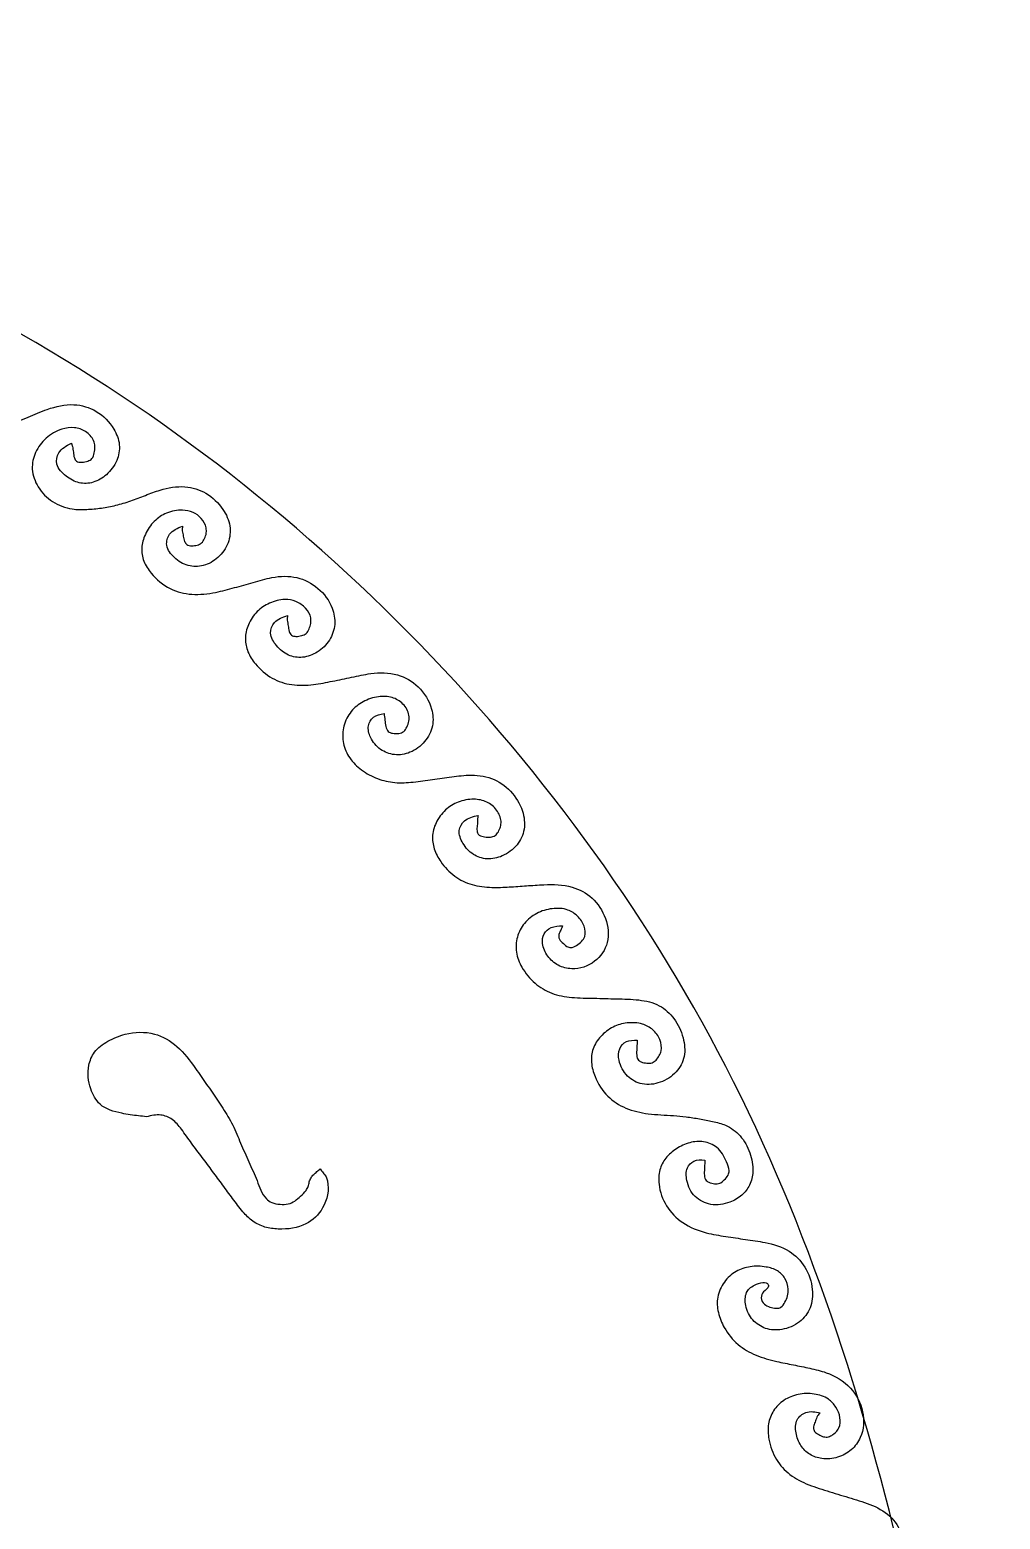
# Model space of a CAD drawing. Extents: x 5.5 to 104.1, y 3.5 to 34.4.
# Drawn here: x 96.99 to 104.14, y 23.42 to 34.4 of the extents above; entities that cross this region are included whole.
import ezdxf

# ---------------------------------------------------------------- set-up
doc = ezdxf.new("R2010")
doc.units = 0
doc.layers.add('Hallsi_Goblin_Coin_Outlines', color=7, linetype='CONTINUOUS')

msp = doc.modelspace()

# ---------------------------------------------------------------- linework, layer by layer
at = {"layer": 'Hallsi_Goblin_Coin_Outlines', "color": 7}
msp.add_lwpolyline([(97.849229, 26.386578)], close=True, dxfattribs=at)
for points, knots in [([(104.139574, 19.108173), (103.725668, 21.80248), (102.907814, 27.126268), (96.718568, 33.272665), (91.341463, 34.019512), (88.60183, 34.400031)], [0, 0, 0, 0, 8.033739, 15.87418, 24.018315, 24.018315, 24.018315, 24.018315]), ([(96.439494, 31.898483), (96.439957, 31.894383), (96.440853, 31.886464), (96.441698, 31.874841), (96.448113, 31.855092), (96.45747, 31.82683), (96.466308, 31.792537), (96.488935, 31.762799), (96.527512, 31.763928), (96.563384, 31.772125), (96.598076, 31.79119), (96.614606, 31.826584), (96.620405, 31.864093), (96.615991, 31.917483), (96.571465, 31.974795), (96.495945, 32.013467), (96.398636, 32.021701), (96.300002, 31.975631), (96.21526, 31.896611), (96.162808, 31.791897), (96.159571, 31.677718), (96.200911, 31.570851), (96.289937, 31.481941), (96.410061, 31.419945), (96.554224, 31.397629), (96.697859, 31.428899), (96.836028, 31.485702), (96.976798, 31.544359), (97.130142, 31.611023), (97.304789, 31.653247), (97.49047, 31.598142), (97.606083, 31.479627), (97.659819, 31.343907), (97.637023, 31.216722), (97.562558, 31.118455), (97.462253, 31.056423), (97.348365, 31.051571), (97.2539, 31.105025), (97.176451, 31.18336), (97.196061, 31.30029), (97.258717, 31.332946), (97.295333, 31.352031)], [0, 0, 0, 0, 0.01239, 0.023932, 0.034782, 0.074434, 0.113176, 0.14177, 0.177495, 0.218483, 0.254967, 0.290459, 0.330852, 0.368649, 0.447943, 0.534205, 0.618477, 0.731262, 0.848792, 0.961865, 1.072659, 1.181611, 1.2961, 1.442273, 1.580692, 1.724512, 1.876778, 2.029209, 2.181489, 2.380279, 2.55297, 2.736466, 2.858636, 2.976833, 3.106011, 3.218293, 3.320756, 3.429348, 3.539965, 3.62341, 3.740748, 3.740748, 3.740748, 3.740748]), ([(97.295333, 31.352031), (97.296289, 31.349361), (97.298179, 31.344083), (97.301008, 31.336278), (97.306226, 31.31708), (97.310489, 31.285933), (97.313821, 31.248408), (97.332489, 31.21197), (97.375545, 31.211991), (97.413922, 31.216466), (97.453251, 31.237926), (97.465329, 31.281866), (97.471276, 31.32669), (97.458213, 31.387438), (97.404317, 31.444453), (97.31631, 31.47371), (97.209606, 31.458584), (97.104722, 31.395808), (97.024605, 31.290116), (96.995187, 31.156466), (97.045259, 31.020915), (97.151255, 30.911393), (97.28539, 30.862512), (97.409593, 30.86249), (97.516946, 30.872846), (97.625659, 30.892998), (97.733658, 30.925657), (97.840676, 30.968128), (97.969932, 31.016944), (98.125279, 31.045624), (98.297195, 30.992316), (98.412429, 30.881003), (98.474383, 30.746645), (98.459395, 30.611429), (98.383303, 30.504949), (98.274622, 30.441232), (98.150852, 30.440135), (98.054162, 30.500634), (97.984384, 30.587844), (98.013854, 30.700128), (98.078177, 30.726308), (98.115188, 30.741372)], [0, 0, 0, 0, 0.00851, 0.016819, 0.02489, 0.06816, 0.110337, 0.139744, 0.179178, 0.224394, 0.259993, 0.304265, 0.352886, 0.39653, 0.485819, 0.57311, 0.665797, 0.80028, 0.929224, 1.054419, 1.193222, 1.343963, 1.499203, 1.606086, 1.714651, 1.822648, 1.937152, 2.052551, 2.167757, 2.352663, 2.513957, 2.687316, 2.818971, 2.944034, 3.075657, 3.197938, 3.309429, 3.426746, 3.533371, 3.617218, 3.730842, 3.730842, 3.730842, 3.730842]), ([(98.115188, 30.741372), (98.114601, 30.737014), (98.113486, 30.728723), (98.111196, 30.716868), (98.113884, 30.696022), (98.121073, 30.666999), (98.12627, 30.631446), (98.145672, 30.598917), (98.184396, 30.594947), (98.22116, 30.598205), (98.258528, 30.614625), (98.279, 30.650112), (98.291933, 30.688422), (98.290001, 30.74291), (98.255807, 30.799834), (98.193374, 30.849463), (98.100894, 30.864255), (97.997245, 30.845818), (97.899776, 30.779289), (97.837598, 30.686307), (97.806147, 30.582531), (97.824148, 30.478121), (97.894493, 30.369887), (98.013503, 30.270985), (98.186714, 30.227772), (98.348944, 30.246889), (98.497428, 30.287022), (98.635301, 30.325748), (98.785227, 30.370834), (98.957823, 30.377805), (99.122673, 30.291333), (99.22078, 30.158878), (99.246423, 30.015303), (99.204365, 29.893747), (99.114769, 29.807592), (99.003808, 29.764819), (98.888377, 29.782861), (98.805955, 29.852639), (98.749598, 29.94366), (98.788922, 30.047922), (98.852434, 30.06983), (98.88883, 30.082383)], [0, 0, 0, 0, 0.013215, 0.025135, 0.035902, 0.075774, 0.114742, 0.144494, 0.180265, 0.22168, 0.257435, 0.296665, 0.340021, 0.378054, 0.456237, 0.530353, 0.610713, 0.728763, 0.838407, 0.954831, 1.058648, 1.155974, 1.261609, 1.440645, 1.60623, 1.781884, 1.924794, 2.068016, 2.211213, 2.395312, 2.568794, 2.748016, 2.870913, 2.991753, 3.117703, 3.232745, 3.336802, 3.449944, 3.551194, 3.633381, 3.743688, 3.743688, 3.743688, 3.743688]), ([(98.88883, 30.082383), (98.888349, 30.078188), (98.887424, 30.070111), (98.885353, 30.058518), (98.887154, 30.03689), (98.893518, 30.005905), (98.897991, 29.967839), (98.915093, 29.932046), (98.954574, 29.926147), (98.991196, 29.931308), (99.029226, 29.947596), (99.049593, 29.983607), (99.060632, 30.022536), (99.062221, 30.078383), (99.023604, 30.141125), (98.954128, 30.190592), (98.857013, 30.207453), (98.755109, 30.178377), (98.656874, 30.114777), (98.595911, 30.018997), (98.570175, 29.913173), (98.59215, 29.810082), (98.659415, 29.706997), (98.767375, 29.613037), (98.92152, 29.562458), (99.074884, 29.568833), (99.220565, 29.597582), (99.360841, 29.626489), (99.517389, 29.661365), (99.696127, 29.66367), (99.864658, 29.562957), (99.956045, 29.417517), (99.967046, 29.264109), (99.904452, 29.1446), (99.80013, 29.066406), (99.676984, 29.045638), (99.565712, 29.08847), (99.498111, 29.171751), (99.473111, 29.265128), (99.517936, 29.343779), (99.570894, 29.353577), (99.599324, 29.358836)], [0, 0, 0, 0, 0.012681, 0.02441, 0.035124, 0.077452, 0.118807, 0.152127, 0.185534, 0.227981, 0.26522, 0.303756, 0.346754, 0.386866, 0.467515, 0.554498, 0.636907, 0.753905, 0.863923, 0.981257, 1.085418, 1.182985, 1.287805, 1.450448, 1.602427, 1.762213, 1.90513, 2.048296, 2.191359, 2.388147, 2.565959, 2.755763, 2.881159, 3.009506, 3.143068, 3.259136, 3.36876, 3.48385, 3.570544, 3.642141, 3.725126, 3.725126, 3.725126, 3.725126]), ([(99.599324, 29.358836), (99.601525, 29.342705), (99.605847, 29.311025), (99.610482, 29.26683), (99.624759, 29.224377), (99.666589, 29.210899), (99.705667, 29.210944), (99.74827, 29.223), (99.770821, 29.261196), (99.784695, 29.301992), (99.785913, 29.364198), (99.744513, 29.435141), (99.658822, 29.485689), (99.551083, 29.488316), (99.443989, 29.453439), (99.349716, 29.378116), (99.296971, 29.271398), (99.289594, 29.151468), (99.333341, 29.038629), (99.419784, 28.945645), (99.533214, 28.880794), (99.663514, 28.845748), (99.800481, 28.85001), (99.938692, 28.871633), (100.080385, 28.888885), (100.230731, 28.911978), (100.395295, 28.893878), (100.540239, 28.793904), (100.625555, 28.655992), (100.643825, 28.507467), (100.586032, 28.380839), (100.480559, 28.304413), (100.360882, 28.277811), (100.249574, 28.314021), (100.179144, 28.395165), (100.139318, 28.49189), (100.191757, 28.58592), (100.255572, 28.599981), (100.292532, 28.608125)], [0, 0, 0, 0, 0.048626, 0.095499, 0.136197, 0.171395, 0.217088, 0.255334, 0.296464, 0.342796, 0.385014, 0.479013, 0.572442, 0.672172, 0.792497, 0.904267, 1.024924, 1.138392, 1.255198, 1.377448, 1.51228, 1.642374, 1.7769, 1.919703, 2.062423, 2.204868, 2.376362, 2.543939, 2.714413, 2.849147, 2.975621, 3.112104, 3.225711, 3.331694, 3.444362, 3.542638, 3.621695, 3.730508, 3.730508, 3.730508, 3.730508]), ([(100.292532, 28.608125), (100.29194, 28.604101), (100.290803, 28.596375), (100.289077, 28.585121), (100.288268, 28.564186), (100.286882, 28.533648), (100.281719, 28.498518), (100.292449, 28.461469), (100.332282, 28.45165), (100.370746, 28.445743), (100.411625, 28.450852), (100.439343, 28.47954), (100.455305, 28.514303), (100.467305, 28.569918), (100.440747, 28.644291), (100.369821, 28.70849), (100.26776, 28.734857), (100.159467, 28.717427), (100.056067, 28.662367), (99.985336, 28.571976), (99.948921, 28.465891), (99.964328, 28.358258), (100.021144, 28.252648), (100.113777, 28.15471), (100.24805, 28.089463), (100.387881, 28.074094), (100.521901, 28.080582), (100.649294, 28.088946), (100.803063, 28.100954), (100.974682, 28.097876), (101.145459, 28.007287), (101.243118, 27.854826), (101.266097, 27.670532), (101.160345, 27.514785), (101.007271, 27.464116), (100.879713, 27.496162), (100.800846, 27.566077), (100.762054, 27.652527), (100.769552, 27.738537), (100.833243, 27.791719), (100.886002, 27.794031), (100.915538, 27.795325)], [0, 0, 0, 0, 0.012205, 0.023434, 0.034114, 0.075019, 0.11486, 0.141379, 0.180862, 0.223997, 0.262977, 0.297109, 0.338194, 0.37719, 0.465094, 0.558867, 0.654525, 0.770888, 0.880437, 0.998238, 1.106919, 1.207731, 1.314302, 1.462924, 1.604592, 1.752319, 1.879717, 2.007337, 2.134947, 2.343887, 2.512055, 2.691221, 2.869237, 3.035759, 3.213668, 3.315602, 3.417526, 3.519102, 3.590686, 3.659062, 3.746029, 3.746029, 3.746029, 3.746029]), ([(100.915538, 27.795325), (100.911036, 27.784214), (100.902167, 27.762327), (100.886947, 27.73401), (100.885049, 27.697773), (100.913875, 27.670258), (100.940354, 27.642691), (100.980728, 27.628257), (101.01921, 27.650567), (101.054772, 27.676494), (101.088908, 27.723783), (101.078577, 27.798858), (101.030651, 27.867824), (100.947463, 27.922809), (100.836253, 27.926764), (100.722008, 27.893262), (100.628057, 27.818501), (100.574493, 27.714056), (100.567263, 27.596063), (100.615216, 27.475077), (100.704983, 27.367554), (100.834515, 27.287515), (100.987954, 27.261842), (101.147919, 27.260943), (101.312953, 27.25532), (101.474216, 27.253382), (101.630067, 27.219278), (101.745989, 27.11188), (101.808623, 26.977581), (101.824622, 26.831966), (101.756984, 26.705636), (101.640284, 26.632258), (101.503183, 26.614281), (101.382502, 26.680031), (101.326809, 26.784899), (101.323947, 26.886712), (101.384031, 26.952348), (101.436908, 26.951088), (101.464813, 26.950422)], [0, 0, 0, 0, 0.035954, 0.070823, 0.096133, 0.137983, 0.181372, 0.213083, 0.25702, 0.30485, 0.3478, 0.424032, 0.511584, 0.596048, 0.712948, 0.831728, 0.948263, 1.062376, 1.173968, 1.291998, 1.443879, 1.587527, 1.738562, 1.903353, 2.068312, 2.233198, 2.389034, 2.532871, 2.688858, 2.827618, 2.955179, 3.095675, 3.227608, 3.350448, 3.482585, 3.567578, 3.639496, 3.719859, 3.719859, 3.719859, 3.719859]), ([(97.849229, 26.386578), (97.829925, 26.38884), (97.790002, 26.393518), (97.728613, 26.399872), (97.631375, 26.417906), (97.503305, 26.454172), (97.423564, 26.603724), (97.409279, 26.744557), (97.46155, 26.875633), (97.565634, 26.949744), (97.713865, 27.010084), (97.904249, 27.018118), (98.088479, 26.908734), (98.198167, 26.762167), (98.292297, 26.625783), (98.372278, 26.50803), (98.43898, 26.409526), (98.485339, 26.325642), (98.513854, 26.258873), (98.553313, 26.168335), (98.601747, 26.05272), (98.667301, 25.919093), (98.701851, 25.801232), (98.775175, 25.748582), (98.832893, 25.740919), (98.892192, 25.739115), (98.944698, 25.764221), (98.98484, 25.802389), (99.021571, 25.835256), (99.041817, 25.872337), (99.048029, 25.905598), (99.059276, 25.937565), (99.081059, 25.961903), (99.105034, 25.981881), (99.120846, 25.995796), (99.128754, 26.002755)], [0, 0, 0, 0, 0.058342, 0.120659, 0.184577, 0.357832, 0.489748, 0.665618, 0.768559, 0.89706, 1.034431, 1.249479, 1.43862, 1.651727, 1.794154, 1.936514, 2.078662, 2.150846, 2.223611, 2.296284, 2.447364, 2.598184, 2.748213, 2.796229, 2.85954, 2.919738, 2.971469, 3.028593, 3.085963, 3.117989, 3.153036, 3.187271, 3.217918, 3.249492, 3.281079, 3.281079, 3.281079, 3.281079]), ([(101.464813, 26.950422), (101.463933, 26.933626), (101.462214, 26.900782), (101.459731, 26.854922), (101.462347, 26.81028), (101.497741, 26.787526), (101.534137, 26.780985), (101.574851, 26.780574), (101.606336, 26.805131), (101.62887, 26.835543), (101.649687, 26.886424), (101.63663, 26.960024), (101.58513, 27.032462), (101.496814, 27.079083), (101.391353, 27.084189), (101.281772, 27.053565), (101.19351, 26.984606), (101.132827, 26.892309), (101.12195, 26.783776), (101.156389, 26.660532), (101.236221, 26.532498), (101.381551, 26.440823), (101.5207, 26.409172), (101.639218, 26.400283), (101.732501, 26.396191), (101.827377, 26.386532), (101.923601, 26.371837), (102.020561, 26.352743), (102.128549, 26.32689), (102.233303, 26.249811), (102.301548, 26.124839), (102.325475, 25.99519), (102.300533, 25.882315), (102.237454, 25.802016), (102.138302, 25.745241), (102.009651, 25.725485), (101.879664, 25.789822), (101.826104, 25.901639), (101.822172, 26.004915), (101.882561, 26.072539), (101.935044, 26.068752), (101.963288, 26.066714)], [0, 0, 0, 0, 0.05019, 0.09814, 0.14147, 0.172241, 0.214929, 0.253577, 0.288882, 0.329308, 0.367073, 0.450553, 0.539224, 0.626308, 0.74031, 0.847675, 0.961181, 1.06927, 1.169757, 1.277469, 1.449191, 1.609053, 1.778999, 1.87224, 1.965677, 2.059029, 2.158216, 2.257446, 2.355983, 2.488872, 2.632845, 2.773873, 2.875654, 2.969741, 3.071025, 3.21324, 3.342156, 3.475883, 3.567137, 3.636412, 3.717137, 3.717137, 3.717137, 3.717137]), ([(99.128754, 26.002755), (99.135881, 25.992837), (99.150084, 25.973072), (99.173434, 25.946194), (99.19958, 25.85841), (99.169141, 25.713101), (99.02181, 25.572991), (98.855503, 25.5518), (98.720948, 25.568329), (98.629092, 25.612763), (98.552089, 25.689821), (98.483903, 25.78424), (98.40982, 25.883675), (98.335587, 25.98521), (98.259261, 26.087268), (98.181135, 26.190278), (98.11372, 26.287636), (98.045826, 26.370529), (97.949527, 26.410604), (97.884446, 26.395014), (97.849229, 26.386578)], [0, 0, 0, 0, 0.036731, 0.073201, 0.105129, 0.307408, 0.477007, 0.684799, 0.78423, 0.882345, 0.983852, 1.107708, 1.231758, 1.355841, 1.485008, 1.61419, 1.743278, 1.84145, 1.931489, 2.037668, 2.037668, 2.037668, 2.037668]), ([(101.963288, 26.066714), (101.962433, 26.049522), (101.960766, 26.016018), (101.958398, 25.969318), (101.960944, 25.923943), (101.996564, 25.900222), (102.032796, 25.891797), (102.075854, 25.892296), (102.108298, 25.92147), (102.135198, 25.951681), (102.148268, 26.001029), (102.12148, 26.053714), (102.097439, 26.113976), (102.044099, 26.174233), (101.95666, 26.210622), (101.848562, 26.200497), (101.752848, 26.154956), (101.671741, 26.088159), (101.623823, 25.993869), (101.61989, 25.867314), (101.671177, 25.722901), (101.79794, 25.592027), (101.959037, 25.528977), (102.117493, 25.503618), (102.262235, 25.48224), (102.420729, 25.461234), (102.584095, 25.412246), (102.713661, 25.282764), (102.763824, 25.127408), (102.752053, 24.975268), (102.664241, 24.862701), (102.539761, 24.810585), (102.410665, 24.815315), (102.30801, 24.883597), (102.258358, 24.983285), (102.258334, 25.092705), (102.323728, 25.151026), (102.422024, 25.179497), (102.430961, 25.144275), (102.432398, 25.14147), (102.43045, 25.120917), (102.392486, 25.102709), (102.371363, 25.049925), (102.397337, 25.001431), (102.442812, 24.981794), (102.484345, 24.972289), (102.530667, 24.979653), (102.555475, 25.021027), (102.574842, 25.064991), (102.580995, 25.126888), (102.560101, 25.196755), (102.4989, 25.258726), (102.405367, 25.284785), (102.299638, 25.287635), (102.186989, 25.253024), (102.10013, 25.171264), (102.049004, 25.061307), (102.057114, 24.939904), (102.107526, 24.817807), (102.199345, 24.701253), (102.340226, 24.62279), (102.481526, 24.583267), (102.615492, 24.557886), (102.737229, 24.532905), (102.886667, 24.498028), (103.045774, 24.40323), (103.143775, 24.218508), (103.13242, 24.040684), (103.04719, 23.924935), (102.943466, 23.869467), (102.832299, 23.858482), (102.733064, 23.890935), (102.6634, 23.962114), (102.629653, 24.05324), (102.628621, 24.154291), (102.712554, 24.222751), (102.777482, 24.211479), (102.814188, 24.205106)], [0, 0, 0, 0, 0.051373, 0.100118, 0.143888, 0.175915, 0.219218, 0.256614, 0.298545, 0.344159, 0.377528, 0.444277, 0.51174, 0.573846, 0.680004, 0.781912, 0.890512, 0.994219, 1.09176, 1.19749, 1.365641, 1.537513, 1.727251, 1.873, 2.019304, 2.165714, 2.354254, 2.518301, 2.693373, 2.829247, 2.959062, 3.09942, 3.219523, 3.332244, 3.450096, 3.546188, 3.626317, 3.726943, 3.730575, 3.734058, 3.736111, 3.791169, 3.839707, 3.892594, 3.936418, 3.984818, 4.020711, 4.067462, 4.118794, 4.166556, 4.250454, 4.328866, 4.416805, 4.534207, 4.643645, 4.760556, 4.881938, 4.994703, 5.114354, 5.274979, 5.429093, 5.589281, 5.713775, 5.838164, 5.962053, 6.174147, 6.369967, 6.561006, 6.672947, 6.787239, 6.903849, 6.99884, 7.090693, 7.191435, 7.287974, 7.370353, 7.477497, 7.477497, 7.477497, 7.477497]), ([(102.814188, 24.205106), (102.810786, 24.201067), (102.804314, 24.193385), (102.794281, 24.182984), (102.784514, 24.163509), (102.776387, 24.135549), (102.763161, 24.104509), (102.764514, 24.068538), (102.794776, 24.046415), (102.827069, 24.029369), (102.865267, 24.021853), (102.900604, 24.03725), (102.930047, 24.060627), (102.961242, 24.102434), (102.964119, 24.172365), (102.933911, 24.247569), (102.869534, 24.317034), (102.767338, 24.349213), (102.651399, 24.346527), (102.543631, 24.303557), (102.464359, 24.224526), (102.424817, 24.120216), (102.43191, 23.992602), (102.481469, 23.858265), (102.586925, 23.738989), (102.729984, 23.668915), (102.885145, 23.622668), (103.042442, 23.573575), (103.201958, 23.527222), (103.348909, 23.440443), (103.433451, 23.288728), (103.447001, 23.13061), (103.398861, 22.988389), (103.283495, 22.903976), (103.152336, 22.886958), (103.031366, 22.918881), (102.953012, 23.006272), (102.931489, 23.108954), (102.948268, 23.212365), (103.048785, 23.257821), (103.114112, 23.235137), (103.153207, 23.221561)], [0, 0, 0, 0, 0.01586, 0.030172, 0.043029, 0.080645, 0.117345, 0.144368, 0.180551, 0.220542, 0.256482, 0.291871, 0.331915, 0.369063, 0.444719, 0.527784, 0.60855, 0.720142, 0.836899, 0.951767, 1.059217, 1.16334, 1.27621, 1.435589, 1.584559, 1.741541, 1.906148, 2.070928, 2.235463, 2.405416, 2.566602, 2.735752, 2.869722, 2.997351, 3.141821, 3.254076, 3.359361, 3.473902, 3.564324, 3.645274, 3.765923, 3.765923, 3.765923, 3.765923])]:
    msp.add_open_spline(points, degree=3, knots=knots, dxfattribs=at)

doc.saveas('drawing.dxf')
